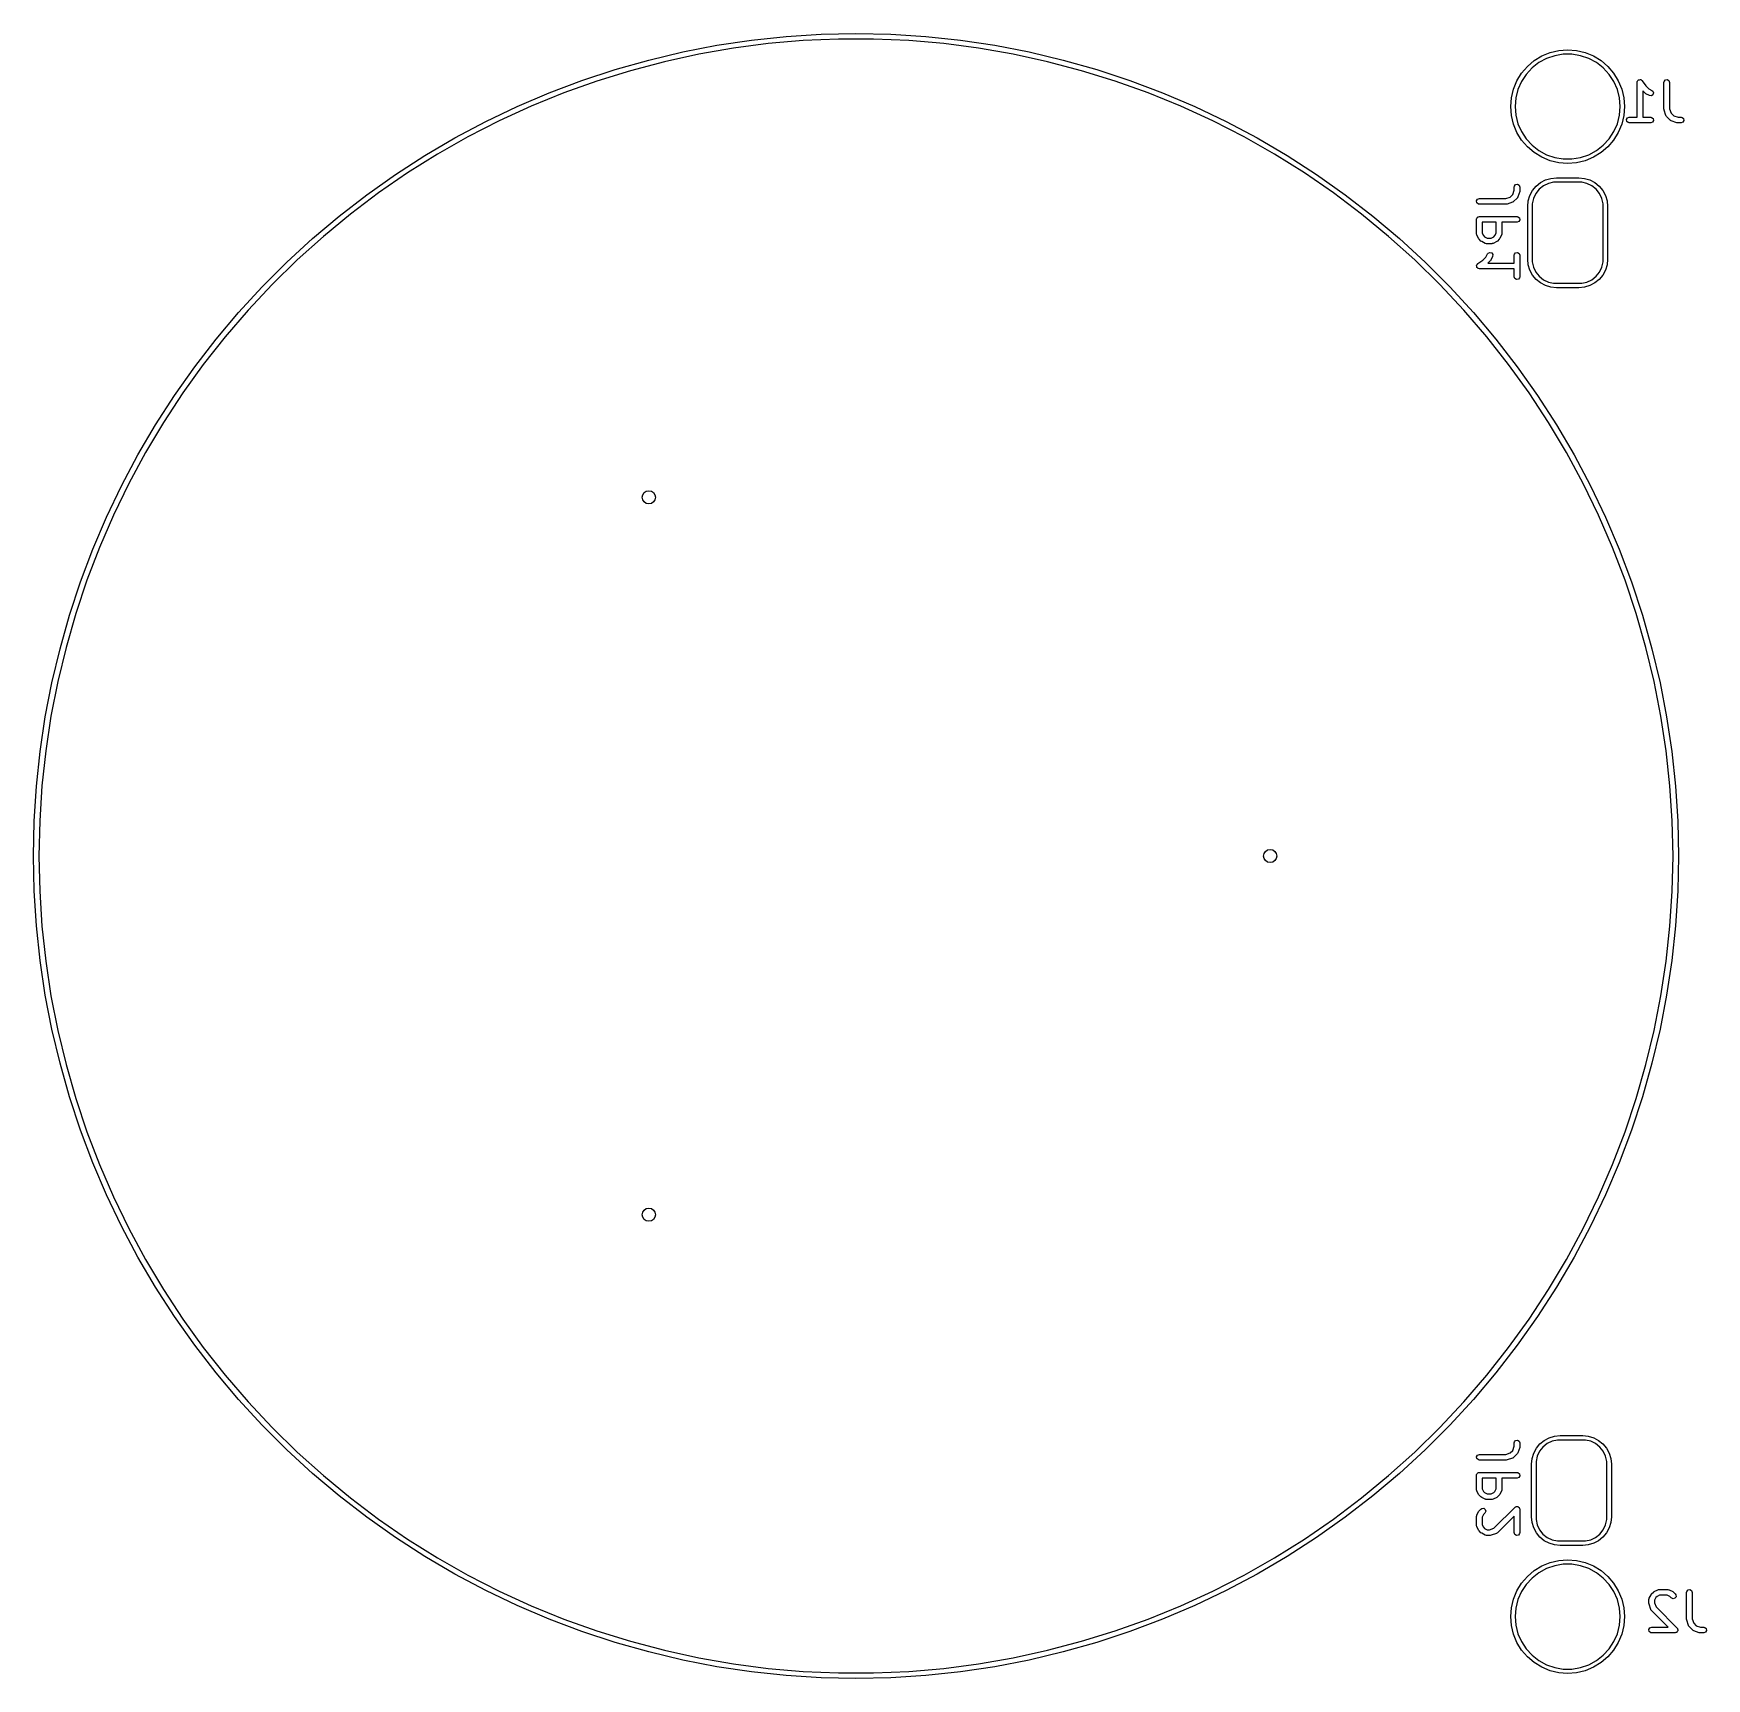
# Model space of a CAD drawing. Extents: x -0.86 to 0.89, y -0.86 to 0.86.
import ezdxf

# ---------------------------------------------------------------- set-up
doc = ezdxf.new("R2010")
doc.units = 0
doc.header["$MEASUREMENT"] = 0
doc.layers.add('BLACK', color=7, linetype='CONTINUOUS')

msp = doc.modelspace()

# ---------------------------------------------------------------- linework, layer by layer
at = {"layer": 'BLACK', "linetype": 'CONTINUOUS'}
for p, q in [((-0.07293, 0.856866), (-0.036498, 0.85919)), ((-0.036498, 0.85919), (0, 0.859964)), ((0, 0.859964), (0.036498, 0.85919)), ((0.036498, 0.85919), (0.07293, 0.856866)), ((-0.216692, 0.832216), (-0.181177, 0.840663)), ((-0.181177, 0.840663), (-0.145335, 0.847595)), ((-0.128186, 0.844584), (-0.164403, 0.838288)), ((-0.145335, 0.847595), (-0.109231, 0.852999)), ((-0.091731, 0.849317), (-0.128186, 0.844584)), ((-0.109231, 0.852999), (-0.07293, 0.856866)), ((-0.055107, 0.852477), (-0.091731, 0.849317)), ((-0.01838, 0.854059), (-0.055107, 0.852477)), ((0.01838, 0.854059), (-0.01838, 0.854059)), ((0.055107, 0.852477), (0.01838, 0.854059)), ((0.091731, 0.849317), (0.055107, 0.852477)), ((0.07293, 0.856866), (0.109231, 0.852999)), ((0.128186, 0.844584), (0.091731, 0.849317)), ((0.109231, 0.852999), (0.145335, 0.847595)), ((0.164403, 0.838288), (0.128186, 0.844584)), ((0.145335, 0.847595), (0.181177, 0.840663)), ((0.181177, 0.840663), (0.216692, 0.832216)), ((0.717105, 0.836434), (0.725724, 0.840004)), ((0.725724, 0.840004), (0.734795, 0.842181)), ((0.734795, 0.842181), (0.744094, 0.842913)), ((0.744094, 0.842913), (0.753394, 0.842181)), ((0.753394, 0.842181), (0.762465, 0.840004)), ((0.762465, 0.840004), (0.771084, 0.836434)), ((-0.286488, 0.810841), (-0.251817, 0.822269)), ((-0.251817, 0.822269), (-0.216692, 0.832216)), ((-0.200316, 0.830438), (-0.235858, 0.821051)), ((-0.164403, 0.838288), (-0.200316, 0.830438)), ((0.200316, 0.830438), (0.164403, 0.838288)), ((0.235858, 0.821051), (0.200316, 0.830438)), ((0.216692, 0.832216), (0.251817, 0.822269)), ((0.251817, 0.822269), (0.286488, 0.810841)), ((0.695999, 0.818408), (0.702058, 0.825501)), ((0.706904, 0.823865), (0.700761, 0.817192)), ((0.702058, 0.825501), (0.709151, 0.83156)), ((0.71406, 0.829435), (0.706904, 0.823865)), ((0.709151, 0.83156), (0.717105, 0.836434)), ((0.722037, 0.833751), (0.71406, 0.829435)), ((0.730614, 0.836696), (0.722037, 0.833751)), ((0.73956, 0.838189), (0.730614, 0.836696)), ((0.748629, 0.838189), (0.73956, 0.838189)), ((0.757575, 0.836696), (0.748629, 0.838189)), ((0.766152, 0.833751), (0.757575, 0.836696)), ((0.774129, 0.829435), (0.766152, 0.833751)), ((0.771084, 0.836434), (0.779038, 0.83156)), ((0.781285, 0.823865), (0.774129, 0.829435)), ((0.779038, 0.83156), (0.786131, 0.825501)), ((0.787428, 0.817192), (0.781285, 0.823865)), ((0.786131, 0.825501), (0.79219, 0.818408)), ((-0.320643, 0.797952), (-0.286488, 0.810841)), ((-0.270963, 0.810144), (-0.305566, 0.797737)), ((-0.235858, 0.821051), (-0.270963, 0.810144)), ((0.270963, 0.810144), (0.235858, 0.821051)), ((0.305566, 0.797737), (0.270963, 0.810144)), ((0.286488, 0.810841), (0.320643, 0.797952)), ((0.687555, 0.801835), (0.691125, 0.810454)), ((0.691125, 0.810454), (0.695999, 0.818408)), ((0.695801, 0.8096), (0.692158, 0.801294)), ((0.700761, 0.817192), (0.695801, 0.8096)), ((0.792388, 0.8096), (0.787428, 0.817192)), ((0.79219, 0.818408), (0.797064, 0.810454)), ((0.796031, 0.801294), (0.792388, 0.8096)), ((0.797064, 0.810454), (0.800634, 0.801835)), ((0.816695, 0.808865), (0.816873, 0.809875)), ((0.816695, 0.772448), (0.816695, 0.808865)), ((0.816873, 0.809875), (0.816982, 0.810005)), ((0.816982, 0.810005), (0.817001, 0.810174)), ((0.817001, 0.810174), (0.81762, 0.810766)), ((0.81762, 0.810766), (0.818171, 0.811423)), ((0.818171, 0.811423), (0.818338, 0.811452)), ((0.818338, 0.811452), (0.818461, 0.811569)), ((0.818461, 0.811569), (0.819316, 0.811624)), ((0.819316, 0.811624), (0.82016, 0.811773)), ((0.82016, 0.811773), (0.820307, 0.811688)), ((0.820307, 0.811688), (0.820477, 0.811699)), ((0.820477, 0.811699), (0.821167, 0.811192)), ((0.821167, 0.811192), (0.821909, 0.810763)), ((0.821909, 0.810763), (0.821967, 0.810604)), ((0.821967, 0.810604), (0.822104, 0.810503)), ((0.822104, 0.810503), (0.825692, 0.805122)), ((0.825692, 0.805122), (0.828896, 0.801918)), ((0.844816, 0.808865), (0.844994, 0.809875)), ((0.844816, 0.780744), (0.844816, 0.808865)), ((0.844994, 0.809875), (0.846293, 0.811423)), ((0.846293, 0.811423), (0.848282, 0.811773)), ((0.848282, 0.811773), (0.850031, 0.810763)), ((0.850031, 0.810763), (0.850722, 0.808865)), ((0.850722, 0.808865), (0.850722, 0.781223)), ((-0.35422, 0.783624), (-0.320643, 0.797952)), ((-0.305566, 0.797737), (-0.339604, 0.783852)), ((0.339604, 0.783852), (0.305566, 0.797737)), ((0.320643, 0.797952), (0.35422, 0.783624)), ((0.684646, 0.783465), (0.685378, 0.792764)), ((0.685378, 0.792764), (0.687555, 0.801835)), ((0.689931, 0.792503), (0.689183, 0.783465)), ((0.692158, 0.801294), (0.689931, 0.792503)), ((0.798258, 0.792503), (0.796031, 0.801294)), ((0.799006, 0.783465), (0.798258, 0.792503)), ((0.800634, 0.801835), (0.802811, 0.792764)), ((0.802811, 0.792764), (0.803543, 0.783465)), ((0.825059, 0.797404), (0.8226, 0.799862)), ((0.8226, 0.799862), (0.8226, 0.772448)), ((0.825117, 0.797376), (0.825059, 0.797404)), ((0.825826, 0.796851), (0.825117, 0.797376)), ((0.829576, 0.794976), (0.825826, 0.796851)), ((0.828896, 0.801918), (0.832217, 0.800258)), ((0.831582, 0.794745), (0.829576, 0.794976)), ((0.833268, 0.795858), (0.831582, 0.794745)), ((0.832217, 0.800258), (0.83304, 0.799647)), ((0.83304, 0.799647), (0.833844, 0.797794)), ((0.833844, 0.797794), (0.833268, 0.795858)), ((-0.387159, 0.767884), (-0.35422, 0.783624)), ((-0.339604, 0.783852), (-0.373012, 0.768516)), ((0.373012, 0.768516), (0.339604, 0.783852)), ((0.35422, 0.783624), (0.387159, 0.767884)), ((0.685378, 0.774165), (0.684646, 0.783465)), ((0.687555, 0.765094), (0.685378, 0.774165)), ((0.689183, 0.783465), (0.689931, 0.774426)), ((0.689931, 0.774426), (0.692158, 0.765635)), ((0.796031, 0.765635), (0.798258, 0.774426)), ((0.798258, 0.774426), (0.799006, 0.783465)), ((0.802811, 0.774165), (0.800634, 0.765094)), ((0.803543, 0.783465), (0.802811, 0.774165)), ((0.805491, 0.770008), (0.806501, 0.771757)), ((0.805842, 0.768019), (0.805491, 0.770008)), ((0.806501, 0.771757), (0.808399, 0.772448)), ((0.808399, 0.772448), (0.816695, 0.772448)), ((0.8226, 0.772448), (0.830896, 0.772448)), ((0.830896, 0.772448), (0.831906, 0.77227)), ((0.831906, 0.77227), (0.833453, 0.770972)), ((0.833453, 0.770972), (0.833804, 0.768983)), ((0.844838, 0.780683), (0.844816, 0.780744)), ((0.844968, 0.77981), (0.844838, 0.780683)), ((0.846843, 0.774186), (0.844968, 0.77981)), ((0.846952, 0.774048), (0.846843, 0.774186)), ((0.846968, 0.773872), (0.846952, 0.774048)), ((0.847556, 0.773032), (0.846968, 0.773872)), ((0.851305, 0.769282), (0.847556, 0.773032)), ((0.850722, 0.781223), (0.852225, 0.776715)), ((0.852225, 0.776715), (0.854988, 0.773951)), ((0.854988, 0.773951), (0.859497, 0.772448)), ((0.859497, 0.772448), (0.862767, 0.772448)), ((0.862767, 0.772448), (0.863777, 0.77227)), ((0.863777, 0.77227), (0.865324, 0.770972)), ((0.865324, 0.770972), (0.865675, 0.768983)), ((-0.4194, 0.750761), (-0.387159, 0.767884)), ((-0.373012, 0.768516), (-0.40573, 0.751756)), ((0.40573, 0.751756), (0.373012, 0.768516)), ((0.387159, 0.767884), (0.4194, 0.750761)), ((0.691125, 0.756475), (0.687555, 0.765094)), ((0.695999, 0.748521), (0.691125, 0.756475)), ((0.692158, 0.765635), (0.695801, 0.757329)), ((0.695801, 0.757329), (0.700761, 0.749737)), ((0.787428, 0.749737), (0.792388, 0.757329)), ((0.797064, 0.756475), (0.79219, 0.748521)), ((0.792388, 0.757329), (0.796031, 0.765635)), ((0.800634, 0.765094), (0.797064, 0.756475)), ((0.807389, 0.766721), (0.805842, 0.768019)), ((0.808399, 0.766543), (0.807389, 0.766721)), ((0.830896, 0.766543), (0.808399, 0.766543)), ((0.832794, 0.767233), (0.830896, 0.766543)), ((0.833804, 0.768983), (0.832794, 0.767233)), ((0.851465, 0.769208), (0.851305, 0.769282)), ((0.851558, 0.769057), (0.851465, 0.769208)), ((0.85246, 0.768569), (0.851558, 0.769057)), ((0.858084, 0.766694), (0.85246, 0.768569)), ((0.858148, 0.766696), (0.858084, 0.766694)), ((0.859018, 0.766543), (0.858148, 0.766696)), ((0.862767, 0.766543), (0.859018, 0.766543)), ((0.864665, 0.767233), (0.862767, 0.766543)), ((0.865675, 0.768983), (0.864665, 0.767233)), ((-0.450886, 0.732285), (-0.4194, 0.750761)), ((-0.40573, 0.751756), (-0.437697, 0.733605)), ((0.437697, 0.733605), (0.40573, 0.751756)), ((0.4194, 0.750761), (0.450886, 0.732285)), ((0.702058, 0.741428), (0.695999, 0.748521)), ((0.700761, 0.749737), (0.706904, 0.743065)), ((0.709151, 0.735369), (0.702058, 0.741428)), ((0.706904, 0.743065), (0.71406, 0.737494)), ((0.717105, 0.730495), (0.709151, 0.735369)), ((0.71406, 0.737494), (0.722037, 0.733178)), ((0.766152, 0.733178), (0.774129, 0.737494)), ((0.779038, 0.735369), (0.771084, 0.730495)), ((0.774129, 0.737494), (0.781285, 0.743065)), ((0.786131, 0.741428), (0.779038, 0.735369)), ((0.781285, 0.743065), (0.787428, 0.749737)), ((0.79219, 0.748521), (0.786131, 0.741428)), ((-0.481558, 0.712489), (-0.450886, 0.732285)), ((-0.437697, 0.733605), (-0.468853, 0.714095)), ((0.468853, 0.714095), (0.437697, 0.733605)), ((0.450886, 0.732285), (0.481558, 0.712489)), ((0.725724, 0.726925), (0.717105, 0.730495)), ((0.722037, 0.733178), (0.730614, 0.730233)), ((0.734795, 0.724748), (0.725724, 0.726925)), ((0.730614, 0.730233), (0.73956, 0.72874)), ((0.744094, 0.724016), (0.734795, 0.724748)), ((0.73956, 0.72874), (0.748629, 0.72874)), ((0.753394, 0.724748), (0.744094, 0.724016)), ((0.748629, 0.72874), (0.757575, 0.730233)), ((0.762465, 0.726925), (0.753394, 0.724748)), ((0.757575, 0.730233), (0.766152, 0.733178)), ((0.771084, 0.730495), (0.762465, 0.726925)), ((-0.511363, 0.691409), (-0.481558, 0.712489)), ((-0.468853, 0.714095), (-0.499141, 0.693263)), ((0.499141, 0.693263), (0.468853, 0.714095)), ((0.481558, 0.712489), (0.511363, 0.691409)), ((0.688182, 0.699381), (0.68836, 0.700391)), ((0.68836, 0.700391), (0.689658, 0.701939)), ((0.689658, 0.701939), (0.691647, 0.702289)), ((0.691647, 0.702289), (0.693397, 0.701279)), ((0.693397, 0.701279), (0.694087, 0.699381)), ((0.707405, 0.695757), (0.711126, 0.700291)), ((0.711126, 0.700291), (0.71566, 0.704012)), ((0.718793, 0.700604), (0.714354, 0.697063)), ((0.71566, 0.704012), (0.720833, 0.706777)), ((0.723909, 0.703067), (0.718793, 0.700604)), ((0.720833, 0.706777), (0.726446, 0.70848)), ((0.729444, 0.704331), (0.723909, 0.703067)), ((0.726446, 0.70848), (0.732283, 0.709055)), ((0.732283, 0.704331), (0.729444, 0.704331)), ((0.732283, 0.709055), (0.755906, 0.709055)), ((0.755906, 0.704331), (0.732283, 0.704331)), ((0.755906, 0.709055), (0.761743, 0.70848)), ((0.758745, 0.704331), (0.755906, 0.704331)), ((0.76428, 0.703067), (0.758745, 0.704331)), ((0.761743, 0.70848), (0.767356, 0.706777)), ((0.769396, 0.700604), (0.76428, 0.703067)), ((0.767356, 0.706777), (0.772529, 0.704012)), ((0.773835, 0.697063), (0.769396, 0.700604)), ((0.772529, 0.704012), (0.777063, 0.700291)), ((0.777063, 0.700291), (0.780784, 0.695757)), ((-0.540247, 0.669083), (-0.511363, 0.691409)), ((-0.499141, 0.693263), (-0.528504, 0.671147)), ((0.528504, 0.671147), (0.499141, 0.693263)), ((0.511363, 0.691409), (0.540247, 0.669083)), ((0.648857, 0.684896), (0.649867, 0.686645)), ((0.649207, 0.682907), (0.648857, 0.684896)), ((0.650755, 0.681609), (0.649207, 0.682907)), ((0.649867, 0.686645), (0.651765, 0.687336)), ((0.651765, 0.687336), (0.679407, 0.687336)), ((0.679407, 0.687336), (0.683915, 0.688839)), ((0.686444, 0.683457), (0.68082, 0.681582)), ((0.683915, 0.688839), (0.686679, 0.691603)), ((0.686582, 0.683566), (0.686444, 0.683457)), ((0.686758, 0.683582), (0.686582, 0.683566)), ((0.686679, 0.691603), (0.688182, 0.696111)), ((0.687598, 0.68417), (0.686758, 0.683582)), ((0.691348, 0.68792), (0.687598, 0.68417)), ((0.688182, 0.696111), (0.688182, 0.699381)), ((0.691422, 0.68808), (0.691348, 0.68792)), ((0.691573, 0.688172), (0.691422, 0.68808)), ((0.692061, 0.689074), (0.691573, 0.688172)), ((0.693936, 0.694698), (0.692061, 0.689074)), ((0.694087, 0.695632), (0.693934, 0.694762)), ((0.693934, 0.694762), (0.693936, 0.694698)), ((0.694087, 0.699381), (0.694087, 0.695632)), ((0.702362, 0.679134), (0.702937, 0.684971)), ((0.702937, 0.684971), (0.70464, 0.690584)), ((0.70464, 0.690584), (0.707405, 0.695757)), ((0.70835, 0.687509), (0.707087, 0.681973)), ((0.710814, 0.692624), (0.70835, 0.687509)), ((0.714354, 0.697063), (0.710814, 0.692624)), ((0.777375, 0.692624), (0.773835, 0.697063)), ((0.779839, 0.687509), (0.777375, 0.692624)), ((0.781102, 0.681973), (0.779839, 0.687509)), ((0.780784, 0.695757), (0.783549, 0.690584)), ((0.783549, 0.690584), (0.785252, 0.684971)), ((0.785252, 0.684971), (0.785827, 0.679134)), ((-0.568157, 0.645551), (-0.540247, 0.669083)), ((-0.528504, 0.671147), (-0.556889, 0.647788)), ((0.556889, 0.647788), (0.528504, 0.671147)), ((0.540247, 0.669083), (0.568157, 0.645551)), ((0.648812, 0.665636), (0.648879, 0.666019)), ((0.648812, 0.650637), (0.648812, 0.665636)), ((0.648857, 0.666148), (0.648922, 0.666262)), ((0.648879, 0.666019), (0.648857, 0.666148)), ((0.648922, 0.666262), (0.64899, 0.666645)), ((0.64899, 0.666645), (0.649483, 0.667233)), ((0.649483, 0.667233), (0.649867, 0.667897)), ((0.649867, 0.667897), (0.650117, 0.667989)), ((0.650117, 0.667989), (0.650288, 0.668193)), ((0.650288, 0.668193), (0.651044, 0.668326)), ((0.651765, 0.68143), (0.650755, 0.681609)), ((0.651044, 0.668326), (0.651765, 0.668588)), ((0.679886, 0.68143), (0.651765, 0.68143)), ((0.651765, 0.668588), (0.691135, 0.668588)), ((0.679947, 0.681453), (0.679886, 0.68143)), ((0.68082, 0.681582), (0.679947, 0.681453)), ((0.691135, 0.668588), (0.692145, 0.66841)), ((0.692145, 0.66841), (0.693692, 0.667112)), ((0.694043, 0.665123), (0.693033, 0.663374)), ((0.693692, 0.667112), (0.694043, 0.665123)), ((0.702362, 0.624016), (0.702362, 0.679134)), ((0.707087, 0.681973), (0.707087, 0.679134)), ((0.707087, 0.679134), (0.707087, 0.624016)), ((0.781102, 0.679134), (0.781102, 0.681973)), ((0.781102, 0.624016), (0.781102, 0.679134)), ((0.785827, 0.679134), (0.785827, 0.624016)), ((-0.556889, 0.647788), (-0.584243, 0.623229)), ((0.584243, 0.623229), (0.556889, 0.647788)), ((0.648872, 0.650472), (0.648812, 0.650637)), ((0.648831, 0.6503), (0.648872, 0.650472)), ((0.649124, 0.649317), (0.648831, 0.6503)), ((0.650998, 0.645567), (0.649124, 0.649317)), ((0.669434, 0.662683), (0.654717, 0.662683)), ((0.654717, 0.662683), (0.654717, 0.651334)), ((0.654717, 0.651334), (0.656066, 0.648637)), ((0.656066, 0.648637), (0.657263, 0.64744)), ((0.657263, 0.64744), (0.659961, 0.646091)), ((0.664191, 0.646091), (0.666888, 0.64744)), ((0.666888, 0.64744), (0.668085, 0.648637)), ((0.668085, 0.648637), (0.669434, 0.651335)), ((0.669434, 0.651335), (0.669434, 0.662683)), ((0.675028, 0.649317), (0.673153, 0.645567)), ((0.675048, 0.649492), (0.675028, 0.649317)), ((0.675162, 0.649628), (0.675048, 0.649492)), ((0.67534, 0.650637), (0.675162, 0.649628)), ((0.691135, 0.662683), (0.67534, 0.662683)), ((0.67534, 0.662683), (0.67534, 0.650637)), ((0.693033, 0.663374), (0.691135, 0.662683)), ((-0.595043, 0.620857), (-0.568157, 0.645551)), ((0.568157, 0.645551), (0.595043, 0.620857)), ((0.651045, 0.645523), (0.650998, 0.645567)), ((0.651551, 0.6448), (0.651045, 0.645523)), ((0.653426, 0.642925), (0.651551, 0.6448)), ((0.653484, 0.642898), (0.653426, 0.642925)), ((0.654194, 0.642372), (0.653484, 0.642898)), ((0.657943, 0.640497), (0.654194, 0.642372)), ((0.658118, 0.640477), (0.657943, 0.640497)), ((0.658254, 0.640364), (0.658118, 0.640477)), ((0.659264, 0.640186), (0.658254, 0.640364)), ((0.664888, 0.640186), (0.659264, 0.640186)), ((0.659961, 0.646091), (0.664191, 0.646091)), ((0.660372, 0.629461), (0.660983, 0.630284)), ((0.660983, 0.630284), (0.662836, 0.631088)), ((0.662836, 0.631088), (0.664772, 0.630512)), ((0.664772, 0.630512), (0.665885, 0.628826)), ((0.665054, 0.640246), (0.664888, 0.640186)), ((0.665225, 0.640205), (0.665054, 0.640246)), ((0.666208, 0.640497), (0.665225, 0.640205)), ((0.669958, 0.642372), (0.666208, 0.640497)), ((0.670002, 0.642419), (0.669958, 0.642372)), ((0.670725, 0.642925), (0.670002, 0.642419)), ((0.6726, 0.6448), (0.670725, 0.642925)), ((0.672627, 0.644858), (0.6726, 0.6448)), ((0.673153, 0.645567), (0.672627, 0.644858)), ((0.68836, 0.62915), (0.689658, 0.630697)), ((0.689658, 0.630697), (0.691647, 0.631048)), ((0.691647, 0.631048), (0.693397, 0.630038)), ((0.693397, 0.630038), (0.694087, 0.62814)), ((-0.620857, 0.595043), (-0.595043, 0.620857)), ((-0.584243, 0.623229), (-0.610514, 0.597517)), ((0.610514, 0.597517), (0.584243, 0.623229)), ((0.595043, 0.620857), (0.620857, 0.595043)), ((0.648857, 0.617404), (0.648941, 0.617551)), ((0.649005, 0.61656), (0.648857, 0.617404)), ((0.648931, 0.617721), (0.649438, 0.618411)), ((0.648941, 0.617551), (0.648931, 0.617721)), ((0.649061, 0.615705), (0.649005, 0.61656)), ((0.649178, 0.615583), (0.649061, 0.615705)), ((0.649207, 0.615415), (0.649178, 0.615583)), ((0.649864, 0.614864), (0.649207, 0.615415)), ((0.649438, 0.618411), (0.649867, 0.619154)), ((0.650456, 0.614245), (0.649864, 0.614864)), ((0.649867, 0.619154), (0.650026, 0.619212)), ((0.650026, 0.619212), (0.650127, 0.619349)), ((0.650127, 0.619349), (0.655508, 0.622936)), ((0.650625, 0.614226), (0.650456, 0.614245)), ((0.650755, 0.614117), (0.650625, 0.614226)), ((0.651765, 0.613939), (0.650755, 0.614117)), ((0.688182, 0.613939), (0.651765, 0.613939)), ((0.655508, 0.622936), (0.658712, 0.62614)), ((0.658712, 0.62614), (0.660372, 0.629461)), ((0.663226, 0.622303), (0.660768, 0.619844)), ((0.660768, 0.619844), (0.688182, 0.619844)), ((0.663253, 0.622361), (0.663226, 0.622303)), ((0.663779, 0.62307), (0.663253, 0.622361)), ((0.665654, 0.62682), (0.663779, 0.62307)), ((0.665885, 0.628826), (0.665654, 0.62682)), ((0.688182, 0.62814), (0.68836, 0.62915)), ((0.688182, 0.619844), (0.688182, 0.62814)), ((0.688182, 0.605643), (0.688182, 0.613939)), ((0.694087, 0.62814), (0.694087, 0.605643)), ((0.702937, 0.618178), (0.702362, 0.624016)), ((0.70464, 0.612565), (0.702937, 0.618178)), ((0.707405, 0.607392), (0.70464, 0.612565)), ((0.707087, 0.624016), (0.707087, 0.621177)), ((0.707087, 0.621177), (0.70835, 0.615641)), ((0.70835, 0.615641), (0.710814, 0.610525)), ((0.777375, 0.610525), (0.779839, 0.615641)), ((0.779839, 0.615641), (0.781102, 0.621177)), ((0.783549, 0.612565), (0.780784, 0.607392)), ((0.781102, 0.621177), (0.781102, 0.624016)), ((0.785252, 0.618178), (0.783549, 0.612565)), ((0.785827, 0.624016), (0.785252, 0.618178)), ((-0.645551, 0.568157), (-0.620857, 0.595043)), ((-0.610514, 0.597517), (-0.635656, 0.570698)), ((0.635656, 0.570698), (0.610514, 0.597517)), ((0.620857, 0.595043), (0.645551, 0.568157)), ((0.688873, 0.603745), (0.688182, 0.605643)), ((0.690622, 0.602735), (0.688873, 0.603745)), ((0.692611, 0.603086), (0.690622, 0.602735)), ((0.693909, 0.604633), (0.692611, 0.603086)), ((0.694087, 0.605643), (0.693909, 0.604633)), ((0.711126, 0.602858), (0.707405, 0.607392)), ((0.710814, 0.610525), (0.714354, 0.606086)), ((0.71566, 0.599137), (0.711126, 0.602858)), ((0.714354, 0.606086), (0.718793, 0.602546)), ((0.720833, 0.596372), (0.71566, 0.599137)), ((0.718793, 0.602546), (0.723909, 0.600082)), ((0.726446, 0.594669), (0.720833, 0.596372)), ((0.723909, 0.600082), (0.729444, 0.598819)), ((0.729444, 0.598819), (0.732283, 0.598819)), ((0.732283, 0.598819), (0.755906, 0.598819)), ((0.755906, 0.598819), (0.758745, 0.598819)), ((0.758745, 0.598819), (0.76428, 0.600082)), ((0.767356, 0.596372), (0.761743, 0.594669)), ((0.76428, 0.600082), (0.769396, 0.602546)), ((0.772529, 0.599137), (0.767356, 0.596372)), ((0.769396, 0.602546), (0.773835, 0.606086)), ((0.777063, 0.602858), (0.772529, 0.599137)), ((0.773835, 0.606086), (0.777375, 0.610525)), ((0.780784, 0.607392), (0.777063, 0.602858)), ((0.732283, 0.594094), (0.726446, 0.594669)), ((0.755906, 0.594094), (0.732283, 0.594094)), ((0.761743, 0.594669), (0.755906, 0.594094)), ((-0.669083, 0.540247), (-0.645551, 0.568157)), ((-0.635656, 0.570698), (-0.65962, 0.542822)), ((0.65962, 0.542822), (0.635656, 0.570698)), ((0.645551, 0.568157), (0.669083, 0.540247)), ((-0.65962, 0.542822), (-0.682363, 0.513941)), ((0.682363, 0.513941), (0.65962, 0.542822)), ((-0.691409, 0.511363), (-0.669083, 0.540247)), ((0.669083, 0.540247), (0.691409, 0.511363)), ((-0.712489, 0.481558), (-0.691409, 0.511363)), ((-0.682363, 0.513941), (-0.703842, 0.484109)), ((0.703842, 0.484109), (0.682363, 0.513941)), ((0.691409, 0.511363), (0.712489, 0.481558)), ((-0.732285, 0.450886), (-0.712489, 0.481558)), ((-0.703842, 0.484109), (-0.724017, 0.45338)), ((0.724017, 0.45338), (0.703842, 0.484109)), ((0.712489, 0.481558), (0.732285, 0.450886)), ((-0.750761, 0.4194), (-0.732285, 0.450886)), ((-0.724017, 0.45338), (-0.742853, 0.421811)), ((0.742853, 0.421811), (0.724017, 0.45338)), ((0.732285, 0.450886), (0.750761, 0.4194)), ((-0.742853, 0.421811), (-0.760312, 0.389461)), ((0.760312, 0.389461), (0.742853, 0.421811)), ((-0.767884, 0.387159), (-0.750761, 0.4194)), ((0.750761, 0.4194), (0.767884, 0.387159)), ((-0.783624, 0.35422), (-0.767884, 0.387159)), ((-0.760312, 0.389461), (-0.776364, 0.35639)), ((0.776364, 0.35639), (0.760312, 0.389461)), ((0.767884, 0.387159), (0.783624, 0.35422)), ((-0.797952, 0.320643), (-0.783624, 0.35422)), ((-0.776364, 0.35639), (-0.790977, 0.32266)), ((0.790977, 0.32266), (0.776364, 0.35639)), ((0.783624, 0.35422), (0.797952, 0.320643)), ((-0.810841, 0.286488), (-0.797952, 0.320643)), ((-0.790977, 0.32266), (-0.804127, 0.288331)), ((0.804127, 0.288331), (0.790977, 0.32266)), ((0.797952, 0.320643), (0.810841, 0.286488)), ((-0.822269, 0.251817), (-0.810841, 0.286488)), ((-0.804127, 0.288331), (-0.815787, 0.253469)), ((0.815787, 0.253469), (0.804127, 0.288331)), ((0.810841, 0.286488), (0.822269, 0.251817)), ((-0.832216, 0.216692), (-0.822269, 0.251817)), ((-0.815787, 0.253469), (-0.825936, 0.218137)), ((0.825936, 0.218137), (0.815787, 0.253469)), ((0.822269, 0.251817), (0.832216, 0.216692)), ((-0.840663, 0.181177), (-0.832216, 0.216692)), ((-0.825936, 0.218137), (-0.834556, 0.182402)), ((0.834556, 0.182402), (0.825936, 0.218137)), ((0.832216, 0.216692), (0.840663, 0.181177)), ((-0.847595, 0.145335), (-0.840663, 0.181177)), ((-0.834556, 0.182402), (-0.841631, 0.146328)), ((0.841631, 0.146328), (0.834556, 0.182402)), ((0.840663, 0.181177), (0.847595, 0.145335)), ((-0.852999, 0.109231), (-0.847595, 0.145335)), ((-0.841631, 0.146328), (-0.847147, 0.109984)), ((0.847147, 0.109984), (0.841631, 0.146328)), ((0.847595, 0.145335), (0.852999, 0.109231)), ((-0.856866, 0.07293), (-0.852999, 0.109231)), ((-0.847147, 0.109984), (-0.851094, 0.073436)), ((0.851094, 0.073436), (0.847147, 0.109984)), ((0.852999, 0.109231), (0.856866, 0.07293)), ((-0.85919, 0.036498), (-0.856866, 0.07293)), ((-0.851094, 0.073436), (-0.853466, 0.036752)), ((0.853466, 0.036752), (0.851094, 0.073436)), ((0.856866, 0.07293), (0.85919, 0.036498)), ((-0.859964, 0), (-0.85919, 0.036498)), ((-0.853466, 0.036752), (-0.854257, 0)), ((0.854257, 0), (0.853466, 0.036752)), ((0.85919, 0.036498), (0.859964, 0)), ((-0.85919, -0.036498), (-0.859964, 0)), ((-0.854257, 0), (-0.853466, -0.036752)), ((0.853466, -0.036752), (0.854257, 0)), ((0.859964, 0), (0.85919, -0.036498)), ((-0.856866, -0.07293), (-0.85919, -0.036498)), ((-0.853466, -0.036752), (-0.851094, -0.073436)), ((0.851094, -0.073436), (0.853466, -0.036752)), ((0.85919, -0.036498), (0.856866, -0.07293)), ((-0.852999, -0.109231), (-0.856866, -0.07293)), ((-0.851094, -0.073436), (-0.847147, -0.109984)), ((0.847147, -0.109984), (0.851094, -0.073436)), ((0.856866, -0.07293), (0.852999, -0.109231)), ((-0.847595, -0.145335), (-0.852999, -0.109231)), ((-0.847147, -0.109984), (-0.841631, -0.146328)), ((0.841631, -0.146328), (0.847147, -0.109984)), ((0.852999, -0.109231), (0.847595, -0.145335)), ((-0.840663, -0.181177), (-0.847595, -0.145335)), ((-0.841631, -0.146328), (-0.834556, -0.182402)), ((0.834556, -0.182402), (0.841631, -0.146328)), ((0.847595, -0.145335), (0.840663, -0.181177)), ((-0.832216, -0.216692), (-0.840663, -0.181177)), ((-0.834556, -0.182402), (-0.825936, -0.218137)), ((0.825936, -0.218137), (0.834556, -0.182402)), ((0.840663, -0.181177), (0.832216, -0.216692)), ((-0.822269, -0.251817), (-0.832216, -0.216692)), ((-0.825936, -0.218137), (-0.815787, -0.253469)), ((0.815787, -0.253469), (0.825936, -0.218137)), ((0.832216, -0.216692), (0.822269, -0.251817)), ((-0.810841, -0.286488), (-0.822269, -0.251817)), ((-0.815787, -0.253469), (-0.804127, -0.288331)), ((0.804127, -0.288331), (0.815787, -0.253469)), ((0.822269, -0.251817), (0.810841, -0.286488)), ((-0.797952, -0.320643), (-0.810841, -0.286488)), ((-0.804127, -0.288331), (-0.790977, -0.32266)), ((0.790977, -0.32266), (0.804127, -0.288331)), ((0.810841, -0.286488), (0.797952, -0.320643)), ((-0.783624, -0.35422), (-0.797952, -0.320643)), ((-0.790977, -0.32266), (-0.776364, -0.35639)), ((0.776364, -0.35639), (0.790977, -0.32266)), ((0.797952, -0.320643), (0.783624, -0.35422)), ((-0.767884, -0.387159), (-0.783624, -0.35422)), ((-0.776364, -0.35639), (-0.760312, -0.389461)), ((0.760312, -0.389461), (0.776364, -0.35639)), ((0.783624, -0.35422), (0.767884, -0.387159)), ((-0.750761, -0.4194), (-0.767884, -0.387159)), ((-0.760312, -0.389461), (-0.742853, -0.421811)), ((0.742853, -0.421811), (0.760312, -0.389461)), ((0.767884, -0.387159), (0.750761, -0.4194)), ((-0.732285, -0.450886), (-0.750761, -0.4194)), ((0.750761, -0.4194), (0.732285, -0.450886)), ((-0.742853, -0.421811), (-0.724017, -0.45338)), ((0.724017, -0.45338), (0.742853, -0.421811)), ((-0.712489, -0.481558), (-0.732285, -0.450886)), ((-0.724017, -0.45338), (-0.703842, -0.484109)), ((0.703842, -0.484109), (0.724017, -0.45338)), ((0.732285, -0.450886), (0.712489, -0.481558)), ((-0.691409, -0.511363), (-0.712489, -0.481558)), ((-0.703842, -0.484109), (-0.682363, -0.513941)), ((0.682363, -0.513941), (0.703842, -0.484109)), ((0.712489, -0.481558), (0.691409, -0.511363)), ((-0.669083, -0.540247), (-0.691409, -0.511363)), ((-0.682363, -0.513941), (-0.65962, -0.542822)), ((0.65962, -0.542822), (0.682363, -0.513941)), ((0.691409, -0.511363), (0.669083, -0.540247)), ((-0.645551, -0.568157), (-0.669083, -0.540247)), ((0.669083, -0.540247), (0.645551, -0.568157)), ((-0.65962, -0.542822), (-0.635656, -0.570698)), ((0.635656, -0.570698), (0.65962, -0.542822)), ((-0.620857, -0.595043), (-0.645551, -0.568157)), ((-0.635656, -0.570698), (-0.610514, -0.597517)), ((0.610514, -0.597517), (0.635656, -0.570698)), ((0.645551, -0.568157), (0.620857, -0.595043)), ((-0.595043, -0.620857), (-0.620857, -0.595043)), ((-0.610514, -0.597517), (-0.584243, -0.623229)), ((0.584243, -0.623229), (0.610514, -0.597517)), ((0.620857, -0.595043), (0.595043, -0.620857)), ((0.68836, -0.612601), (0.689658, -0.611054)), ((0.689658, -0.611054), (0.691647, -0.610703)), ((0.691647, -0.610703), (0.693397, -0.611713)), ((0.693397, -0.611713), (0.694087, -0.613611)), ((0.715063, -0.614669), (0.719597, -0.610948)), ((0.719597, -0.610948), (0.72477, -0.608183)), ((0.727846, -0.611893), (0.72273, -0.614357)), ((0.72477, -0.608183), (0.730383, -0.60648)), ((0.733381, -0.61063), (0.727846, -0.611893)), ((0.730383, -0.60648), (0.73622, -0.605906)), ((0.73622, -0.61063), (0.733381, -0.61063)), ((0.73622, -0.605906), (0.759843, -0.605906)), ((0.759843, -0.61063), (0.73622, -0.61063)), ((0.759843, -0.605906), (0.76568, -0.60648)), ((0.762682, -0.61063), (0.759843, -0.61063)), ((0.768217, -0.611893), (0.762682, -0.61063)), ((0.76568, -0.60648), (0.771293, -0.608183)), ((0.773333, -0.614357), (0.768217, -0.611893)), ((0.771293, -0.608183), (0.776466, -0.610948)), ((0.776466, -0.610948), (0.781, -0.614669)), ((-0.568157, -0.645551), (-0.595043, -0.620857)), ((-0.584243, -0.623229), (-0.556889, -0.647788)), ((0.556889, -0.647788), (0.584243, -0.623229)), ((0.595043, -0.620857), (0.568157, -0.645551)), ((0.648857, -0.628096), (0.649867, -0.626347)), ((0.649207, -0.630085), (0.648857, -0.628096)), ((0.649867, -0.626347), (0.651765, -0.625656)), ((0.651765, -0.625656), (0.679407, -0.625656)), ((0.679407, -0.625656), (0.683915, -0.624153)), ((0.686444, -0.629535), (0.68082, -0.63141)), ((0.683915, -0.624153), (0.686679, -0.62139)), ((0.686582, -0.629426), (0.686444, -0.629535)), ((0.686758, -0.62941), (0.686582, -0.629426)), ((0.686679, -0.62139), (0.688182, -0.616881)), ((0.687598, -0.628822), (0.686758, -0.62941)), ((0.691348, -0.625073), (0.687598, -0.628822)), ((0.688182, -0.613611), (0.68836, -0.612601)), ((0.688182, -0.616881), (0.688182, -0.613611)), ((0.691422, -0.624912), (0.691348, -0.625073)), ((0.691573, -0.62482), (0.691422, -0.624912)), ((0.692061, -0.623918), (0.691573, -0.62482)), ((0.693936, -0.618294), (0.692061, -0.623918)), ((0.694087, -0.61736), (0.693934, -0.61823)), ((0.693934, -0.61823), (0.693936, -0.618294)), ((0.694087, -0.613611), (0.694087, -0.61736)), ((0.706874, -0.629989), (0.708577, -0.624376)), ((0.708577, -0.624376), (0.711342, -0.619203)), ((0.712287, -0.627452), (0.711024, -0.632988)), ((0.711342, -0.619203), (0.715063, -0.614669)), ((0.714751, -0.622336), (0.712287, -0.627452)), ((0.718291, -0.617897), (0.714751, -0.622336)), ((0.72273, -0.614357), (0.718291, -0.617897)), ((0.777772, -0.617897), (0.773333, -0.614357)), ((0.781312, -0.622336), (0.777772, -0.617897)), ((0.781, -0.614669), (0.784721, -0.619203)), ((0.783776, -0.627452), (0.781312, -0.622336)), ((0.785039, -0.632988), (0.783776, -0.627452)), ((0.784721, -0.619203), (0.787486, -0.624376)), ((0.787486, -0.624376), (0.789189, -0.629989)), ((-0.540247, -0.669083), (-0.568157, -0.645551)), ((0.568157, -0.645551), (0.540247, -0.669083)), ((0.648812, -0.647357), (0.648879, -0.646973)), ((0.648857, -0.646844), (0.648922, -0.64673)), ((0.648879, -0.646973), (0.648857, -0.646844)), ((0.648922, -0.64673), (0.64899, -0.646347)), ((0.64899, -0.646347), (0.649483, -0.645759)), ((0.650755, -0.631384), (0.649207, -0.630085)), ((0.649483, -0.645759), (0.649867, -0.645095)), ((0.649867, -0.645095), (0.650117, -0.645004)), ((0.650117, -0.645004), (0.650288, -0.644799)), ((0.650288, -0.644799), (0.651044, -0.644666)), ((0.651765, -0.631562), (0.650755, -0.631384)), ((0.651044, -0.644666), (0.651765, -0.644404)), ((0.679886, -0.631562), (0.651765, -0.631562)), ((0.651765, -0.644404), (0.691135, -0.644404)), ((0.679947, -0.63154), (0.679886, -0.631562)), ((0.68082, -0.63141), (0.679947, -0.63154)), ((0.691135, -0.644404), (0.692145, -0.644582)), ((0.692145, -0.644582), (0.693692, -0.64588)), ((0.693692, -0.64588), (0.694043, -0.647869)), ((0.706299, -0.635827), (0.706874, -0.629989)), ((0.706299, -0.690945), (0.706299, -0.635827)), ((0.706299, -0.635827), (0.706299, -0.635827)), ((0.711024, -0.632988), (0.711024, -0.635827)), ((0.711024, -0.635827), (0.711024, -0.635827)), ((0.711024, -0.635827), (0.711024, -0.690945)), ((0.785039, -0.635827), (0.785039, -0.632988)), ((0.785039, -0.690945), (0.785039, -0.635827)), ((0.785039, -0.635827), (0.785039, -0.635827)), ((0.789189, -0.629989), (0.789764, -0.635827)), ((0.789764, -0.635827), (0.789764, -0.690945)), ((-0.556889, -0.647788), (-0.528504, -0.671147)), ((0.528504, -0.671147), (0.556889, -0.647788)), ((0.648812, -0.662355), (0.648812, -0.647357)), ((0.648872, -0.662521), (0.648812, -0.662355)), ((0.648831, -0.662692), (0.648872, -0.662521)), ((0.649124, -0.663675), (0.648831, -0.662692)), ((0.650998, -0.667425), (0.649124, -0.663675)), ((0.669434, -0.650309), (0.654717, -0.650309)), ((0.654717, -0.650309), (0.654717, -0.661658)), ((0.654717, -0.661658), (0.656066, -0.664355)), ((0.656066, -0.664355), (0.657263, -0.665552)), ((0.666888, -0.665552), (0.668085, -0.664355)), ((0.668085, -0.664355), (0.669434, -0.661658)), ((0.669434, -0.661658), (0.669434, -0.650309)), ((0.675028, -0.663675), (0.673153, -0.667425)), ((0.675048, -0.6635), (0.675028, -0.663675)), ((0.675162, -0.663365), (0.675048, -0.6635)), ((0.67534, -0.662355), (0.675162, -0.663365)), ((0.691135, -0.650309), (0.67534, -0.650309)), ((0.67534, -0.650309), (0.67534, -0.662355)), ((0.693033, -0.649619), (0.691135, -0.650309)), ((0.694043, -0.647869), (0.693033, -0.649619)), ((-0.511363, -0.691409), (-0.540247, -0.669083)), ((-0.528504, -0.671147), (-0.499141, -0.693263)), ((0.499141, -0.693263), (0.528504, -0.671147)), ((0.540247, -0.669083), (0.511363, -0.691409)), ((0.651045, -0.667469), (0.650998, -0.667425)), ((0.651551, -0.668192), (0.651045, -0.667469)), ((0.653426, -0.670067), (0.651551, -0.668192)), ((0.653484, -0.670094), (0.653426, -0.670067)), ((0.653426, -0.682764), (0.654266, -0.682176)), ((0.654194, -0.67062), (0.653484, -0.670094)), ((0.657943, -0.672495), (0.654194, -0.67062)), ((0.654266, -0.682176), (0.656278, -0.682)), ((0.656278, -0.682), (0.657933, -0.683158)), ((0.657263, -0.665552), (0.659961, -0.666901)), ((0.658118, -0.672515), (0.657943, -0.672495)), ((0.658254, -0.672628), (0.658118, -0.672515)), ((0.659264, -0.672806), (0.658254, -0.672628)), ((0.664888, -0.672806), (0.659264, -0.672806)), ((0.659961, -0.666901), (0.664191, -0.666901)), ((0.664191, -0.666901), (0.666888, -0.665552)), ((0.665054, -0.672746), (0.664888, -0.672806)), ((0.665225, -0.672787), (0.665054, -0.672746)), ((0.666208, -0.672495), (0.665225, -0.672787)), ((0.669958, -0.67062), (0.666208, -0.672495)), ((0.667042, -0.702893), (0.689047, -0.680889)), ((0.670002, -0.670573), (0.669958, -0.67062)), ((0.670725, -0.670067), (0.670002, -0.670573)), ((0.6726, -0.668192), (0.670725, -0.670067)), ((0.672627, -0.668134), (0.6726, -0.668192)), ((0.673153, -0.667425), (0.672627, -0.668134)), ((0.689047, -0.680889), (0.689575, -0.680519)), ((0.689575, -0.680519), (0.689658, -0.68042)), ((0.689658, -0.68042), (0.689737, -0.680406)), ((0.689737, -0.680406), (0.689887, -0.680301)), ((0.689887, -0.680301), (0.690772, -0.680224)), ((0.690772, -0.680224), (0.691647, -0.680069)), ((0.691647, -0.680069), (0.691764, -0.680137)), ((0.691764, -0.680137), (0.691899, -0.680125)), ((0.691899, -0.680125), (0.692627, -0.680635)), ((0.692627, -0.680635), (0.693397, -0.681079)), ((0.693397, -0.681079), (0.693443, -0.681206)), ((0.693443, -0.681206), (0.693553, -0.681284)), ((0.693553, -0.681284), (0.693783, -0.682142)), ((0.693783, -0.682142), (0.694087, -0.682977)), ((-0.481558, -0.712489), (-0.511363, -0.691409)), ((-0.499141, -0.693263), (-0.468853, -0.714095)), ((0.468853, -0.714095), (0.499141, -0.693263)), ((0.511363, -0.691409), (0.481558, -0.712489)), ((0.648812, -0.690476), (0.64899, -0.689466)), ((0.648812, -0.69985), (0.648812, -0.690476)), ((0.64899, -0.689466), (0.649103, -0.689331)), ((0.649103, -0.689331), (0.649124, -0.689156)), ((0.649124, -0.689156), (0.650998, -0.685406)), ((0.650998, -0.685406), (0.651524, -0.684697)), ((0.651524, -0.684697), (0.651551, -0.684639)), ((0.651551, -0.684639), (0.653426, -0.682764)), ((0.656066, -0.688476), (0.654717, -0.691173)), ((0.654717, -0.691173), (0.654717, -0.699153)), ((0.654717, -0.699153), (0.656066, -0.70185)), ((0.657602, -0.68694), (0.656066, -0.688476)), ((0.658456, -0.685109), (0.657602, -0.68694)), ((0.657933, -0.683158), (0.658456, -0.685109)), ((0.688182, -0.690106), (0.670725, -0.707562)), ((0.688182, -0.707349), (0.688182, -0.690106)), ((0.694087, -0.682977), (0.694087, -0.707349)), ((0.706874, -0.696782), (0.706299, -0.690945)), ((0.706299, -0.690945), (0.706299, -0.690945)), ((0.708577, -0.702395), (0.706874, -0.696782)), ((0.711024, -0.690945), (0.711024, -0.693784)), ((0.711024, -0.693784), (0.712287, -0.69932)), ((0.712287, -0.69932), (0.714751, -0.704435)), ((0.781312, -0.704435), (0.783776, -0.69932)), ((0.783776, -0.69932), (0.785039, -0.693784)), ((0.785039, -0.693784), (0.785039, -0.690945)), ((0.785039, -0.690945), (0.785039, -0.690945)), ((0.789189, -0.696782), (0.787486, -0.702395)), ((0.789764, -0.690945), (0.789189, -0.696782)), ((-0.450886, -0.732285), (-0.481558, -0.712489)), ((-0.468853, -0.714095), (-0.437697, -0.733605)), ((0.437697, -0.733605), (0.468853, -0.714095)), ((0.481558, -0.712489), (0.450886, -0.732285)), ((0.648872, -0.700016), (0.648812, -0.69985)), ((0.648831, -0.700188), (0.648872, -0.700016)), ((0.649124, -0.701171), (0.648831, -0.700188)), ((0.650998, -0.70492), (0.649124, -0.701171)), ((0.651045, -0.704964), (0.650998, -0.70492)), ((0.651551, -0.705687), (0.651045, -0.704964)), ((0.653426, -0.707562), (0.651551, -0.705687)), ((0.653484, -0.707589), (0.653426, -0.707562)), ((0.654194, -0.708115), (0.653484, -0.707589)), ((0.657943, -0.70999), (0.654194, -0.708115)), ((0.656066, -0.70185), (0.657263, -0.703048)), ((0.657263, -0.703048), (0.659961, -0.704396)), ((0.658118, -0.71001), (0.657943, -0.70999)), ((0.658254, -0.710124), (0.658118, -0.71001)), ((0.659264, -0.710302), (0.658254, -0.710124)), ((0.663013, -0.710302), (0.659264, -0.710302)), ((0.659961, -0.704396), (0.662534, -0.704396)), ((0.662534, -0.704396), (0.667042, -0.702893)), ((0.663074, -0.71028), (0.663013, -0.710302)), ((0.663947, -0.71015), (0.663074, -0.71028)), ((0.669571, -0.708276), (0.663947, -0.71015)), ((0.669709, -0.708166), (0.669571, -0.708276)), ((0.669885, -0.70815), (0.669709, -0.708166)), ((0.670725, -0.707562), (0.669885, -0.70815)), ((0.688873, -0.709247), (0.688182, -0.707349)), ((0.690622, -0.710257), (0.688873, -0.709247)), ((0.692611, -0.709906), (0.690622, -0.710257)), ((0.693909, -0.708359), (0.692611, -0.709906)), ((0.694087, -0.707349), (0.693909, -0.708359)), ((0.711342, -0.707568), (0.708577, -0.702395)), ((0.715063, -0.712102), (0.711342, -0.707568)), ((0.714751, -0.704435), (0.718291, -0.708874)), ((0.719597, -0.715824), (0.715063, -0.712102)), ((0.718291, -0.708874), (0.72273, -0.712415)), ((0.72477, -0.718589), (0.719597, -0.715824)), ((0.72273, -0.712415), (0.727846, -0.714878)), ((0.727846, -0.714878), (0.733381, -0.716142)), ((0.733381, -0.716142), (0.73622, -0.716142)), ((0.73622, -0.716142), (0.759843, -0.716142)), ((0.759843, -0.716142), (0.762682, -0.716142)), ((0.762682, -0.716142), (0.768217, -0.714878)), ((0.768217, -0.714878), (0.773333, -0.712415)), ((0.776466, -0.715824), (0.771293, -0.718589)), ((0.773333, -0.712415), (0.777772, -0.708874)), ((0.781, -0.712102), (0.776466, -0.715824)), ((0.777772, -0.708874), (0.781312, -0.704435)), ((0.784721, -0.707568), (0.781, -0.712102)), ((0.787486, -0.702395), (0.784721, -0.707568)), ((-0.4194, -0.750761), (-0.450886, -0.732285)), ((-0.437697, -0.733605), (-0.40573, -0.751756)), ((0.40573, -0.751756), (0.437697, -0.733605)), ((0.450886, -0.732285), (0.4194, -0.750761)), ((0.730383, -0.720291), (0.72477, -0.718589)), ((0.73622, -0.720866), (0.730383, -0.720291)), ((0.759843, -0.720866), (0.73622, -0.720866)), ((0.76568, -0.720291), (0.759843, -0.720866)), ((0.771293, -0.718589), (0.76568, -0.720291)), ((-0.387159, -0.767884), (-0.4194, -0.750761)), ((-0.40573, -0.751756), (-0.373012, -0.768516)), ((0.373012, -0.768516), (0.40573, -0.751756)), ((0.4194, -0.750761), (0.387159, -0.767884)), ((0.702058, -0.753239), (0.709151, -0.74718)), ((0.71406, -0.749305), (0.706904, -0.754876)), ((0.709151, -0.74718), (0.717105, -0.742306)), ((0.722037, -0.744989), (0.71406, -0.749305)), ((0.717105, -0.742306), (0.725724, -0.738736)), ((0.730614, -0.742044), (0.722037, -0.744989)), ((0.725724, -0.738736), (0.734795, -0.736559)), ((0.73956, -0.740551), (0.730614, -0.742044)), ((0.734795, -0.736559), (0.744094, -0.735827)), ((0.748629, -0.740551), (0.73956, -0.740551)), ((0.744094, -0.735827), (0.753394, -0.736559)), ((0.757575, -0.742044), (0.748629, -0.740551)), ((0.753394, -0.736559), (0.762465, -0.738736)), ((0.766152, -0.744989), (0.757575, -0.742044)), ((0.762465, -0.738736), (0.771084, -0.742306)), ((0.774129, -0.749305), (0.766152, -0.744989)), ((0.771084, -0.742306), (0.779038, -0.74718)), ((0.781285, -0.754876), (0.774129, -0.749305)), ((0.779038, -0.74718), (0.786131, -0.753239)), ((-0.35422, -0.783624), (-0.387159, -0.767884)), ((-0.373012, -0.768516), (-0.339604, -0.783852)), ((0.339604, -0.783852), (0.373012, -0.768516)), ((0.387159, -0.767884), (0.35422, -0.783624)), ((0.687555, -0.776905), (0.691125, -0.768286)), ((0.691125, -0.768286), (0.695999, -0.760332)), ((0.695801, -0.76914), (0.692158, -0.777446)), ((0.700761, -0.761548), (0.695801, -0.76914)), ((0.695999, -0.760332), (0.702058, -0.753239)), ((0.706904, -0.754876), (0.700761, -0.761548)), ((0.787428, -0.761548), (0.781285, -0.754876)), ((0.786131, -0.753239), (0.79219, -0.760332)), ((0.792388, -0.76914), (0.787428, -0.761548)), ((0.79219, -0.760332), (0.797064, -0.768286)), ((0.796031, -0.777446), (0.792388, -0.76914)), ((0.797064, -0.768286), (0.800634, -0.776905)), ((0.831808, -0.771536), (0.833683, -0.769662)), ((0.833683, -0.769662), (0.834406, -0.769155)), ((0.834406, -0.769155), (0.83445, -0.769109)), ((0.83445, -0.769109), (0.8382, -0.767234)), ((0.8382, -0.767234), (0.839182, -0.766941)), ((0.839182, -0.766941), (0.839354, -0.766982)), ((0.839354, -0.766982), (0.83952, -0.766922)), ((0.83952, -0.766922), (0.848894, -0.766922)), ((0.848894, -0.766922), (0.849904, -0.7671)), ((0.849904, -0.7671), (0.850039, -0.767214)), ((0.850039, -0.767214), (0.850214, -0.767234)), ((0.850214, -0.767234), (0.853964, -0.769109)), ((0.853964, -0.769109), (0.854673, -0.769634)), ((0.854673, -0.769634), (0.854731, -0.769662)), ((0.854731, -0.769662), (0.856606, -0.771536)), ((0.868438, -0.769875), (0.868616, -0.768865)), ((0.868616, -0.768865), (0.869915, -0.767318)), ((0.869915, -0.767318), (0.871904, -0.766967)), ((0.871904, -0.766967), (0.873653, -0.767977)), ((0.873653, -0.767977), (0.874344, -0.769875)), ((-0.320643, -0.797952), (-0.35422, -0.783624)), ((-0.339604, -0.783852), (-0.305566, -0.797737)), ((0.305566, -0.797737), (0.339604, -0.783852)), ((0.35422, -0.783624), (0.320643, -0.797952)), ((0.684646, -0.795276), (0.685378, -0.785976)), ((0.685378, -0.785976), (0.687555, -0.776905)), ((0.689931, -0.786237), (0.689183, -0.795276)), ((0.692158, -0.777446), (0.689931, -0.786237)), ((0.798258, -0.786237), (0.796031, -0.777446)), ((0.799006, -0.795276), (0.798258, -0.786237)), ((0.800634, -0.776905), (0.802811, -0.785976)), ((0.802811, -0.785976), (0.803543, -0.795276)), ((0.829068, -0.777374), (0.829246, -0.776364)), ((0.829068, -0.781123), (0.829068, -0.777374)), ((0.82909, -0.781184), (0.829068, -0.781123)), ((0.82922, -0.782057), (0.82909, -0.781184)), ((0.831095, -0.787681), (0.82922, -0.782057)), ((0.829246, -0.776364), (0.82936, -0.776229)), ((0.82936, -0.776229), (0.82938, -0.776053)), ((0.82938, -0.776053), (0.831255, -0.772304)), ((0.831255, -0.772304), (0.831781, -0.771595)), ((0.831781, -0.771595), (0.831808, -0.771536)), ((0.836322, -0.775373), (0.834974, -0.778071)), ((0.834974, -0.778071), (0.834974, -0.780644)), ((0.834974, -0.780644), (0.836477, -0.785153)), ((0.83752, -0.774176), (0.836322, -0.775373)), ((0.836477, -0.785153), (0.858481, -0.807157)), ((0.840217, -0.772828), (0.83752, -0.774176)), ((0.848197, -0.772828), (0.840217, -0.772828)), ((0.850894, -0.774176), (0.848197, -0.772828)), ((0.85243, -0.775712), (0.850894, -0.774176)), ((0.854261, -0.776566), (0.85243, -0.775712)), ((0.856212, -0.776043), (0.854261, -0.776566)), ((0.85737, -0.774389), (0.856212, -0.776043)), ((0.856606, -0.771536), (0.857194, -0.772376)), ((0.857194, -0.772376), (0.85737, -0.774389)), ((0.868438, -0.797996), (0.868438, -0.769875)), ((0.874344, -0.769875), (0.874344, -0.797517)), ((-0.286488, -0.810841), (-0.320643, -0.797952)), ((-0.305566, -0.797737), (-0.270963, -0.810144)), ((0.270963, -0.810144), (0.305566, -0.797737)), ((0.320643, -0.797952), (0.286488, -0.810841)), ((0.685378, -0.804575), (0.684646, -0.795276)), ((0.687555, -0.813646), (0.685378, -0.804575)), ((0.689183, -0.795276), (0.689931, -0.804314)), ((0.689931, -0.804314), (0.692158, -0.813105)), ((0.796031, -0.813105), (0.798258, -0.804314)), ((0.798258, -0.804314), (0.799006, -0.795276)), ((0.802811, -0.804575), (0.800634, -0.813646)), ((0.803543, -0.795276), (0.802811, -0.804575)), ((0.831204, -0.78782), (0.831095, -0.787681)), ((0.83122, -0.787996), (0.831204, -0.78782)), ((0.831808, -0.788836), (0.83122, -0.787996)), ((0.849264, -0.806292), (0.831808, -0.788836)), ((0.86846, -0.798057), (0.868438, -0.797996)), ((0.86859, -0.79893), (0.86846, -0.798057)), ((0.870465, -0.804554), (0.86859, -0.79893)), ((0.870574, -0.804692), (0.870465, -0.804554)), ((0.874344, -0.797517), (0.875847, -0.802025)), ((0.875847, -0.802025), (0.87861, -0.804789)), ((-0.251817, -0.822269), (-0.286488, -0.810841)), ((-0.270963, -0.810144), (-0.235858, -0.821051)), ((-0.235858, -0.821051), (-0.200316, -0.830438)), ((0.200316, -0.830438), (0.235858, -0.821051)), ((0.235858, -0.821051), (0.270963, -0.810144)), ((0.286488, -0.810841), (0.251817, -0.822269)), ((0.691125, -0.822265), (0.687555, -0.813646)), ((0.692158, -0.813105), (0.695801, -0.821411)), ((0.695801, -0.821411), (0.700761, -0.829003)), ((0.787428, -0.829003), (0.792388, -0.821411)), ((0.792388, -0.821411), (0.796031, -0.813105)), ((0.800634, -0.813646), (0.797064, -0.822265)), ((0.829113, -0.808732), (0.830123, -0.806983)), ((0.829464, -0.810721), (0.829113, -0.808732)), ((0.831011, -0.81202), (0.829464, -0.810721)), ((0.830123, -0.806983), (0.832021, -0.806292)), ((0.832021, -0.812198), (0.831011, -0.81202)), ((0.832021, -0.806292), (0.849264, -0.806292)), ((0.856393, -0.812198), (0.832021, -0.812198)), ((0.857228, -0.811894), (0.856393, -0.812198)), ((0.858087, -0.811664), (0.857228, -0.811894)), ((0.858164, -0.811553), (0.858087, -0.811664)), ((0.858291, -0.811507), (0.858164, -0.811553)), ((0.858735, -0.810737), (0.858291, -0.811507)), ((0.858481, -0.807157), (0.858851, -0.807685)), ((0.859245, -0.810009), (0.858735, -0.810737)), ((0.858851, -0.807685), (0.85895, -0.807768)), ((0.85895, -0.807768), (0.858964, -0.807847)), ((0.858964, -0.807847), (0.859069, -0.807997)), ((0.859069, -0.807997), (0.859146, -0.808883)), ((0.859146, -0.808883), (0.859301, -0.809758)), ((0.859301, -0.809758), (0.859233, -0.809875)), ((0.859233, -0.809875), (0.859245, -0.810009)), ((0.87059, -0.804868), (0.870574, -0.804692)), ((0.871178, -0.805708), (0.87059, -0.804868)), ((0.874927, -0.809458), (0.871178, -0.805708)), ((0.875087, -0.809533), (0.874927, -0.809458)), ((0.87518, -0.809683), (0.875087, -0.809533)), ((0.876082, -0.810171), (0.87518, -0.809683)), ((0.881706, -0.812046), (0.876082, -0.810171)), ((0.87861, -0.804789), (0.883119, -0.806292)), ((0.88177, -0.812044), (0.881706, -0.812046)), ((0.88264, -0.812198), (0.88177, -0.812044)), ((0.886389, -0.812198), (0.88264, -0.812198)), ((0.883119, -0.806292), (0.886389, -0.806292)), ((0.886389, -0.806292), (0.887399, -0.80647)), ((0.888287, -0.811507), (0.886389, -0.812198)), ((0.887399, -0.80647), (0.888946, -0.807768)), ((0.889297, -0.809758), (0.888287, -0.811507)), ((0.888946, -0.807768), (0.889297, -0.809758)), ((-0.216692, -0.832216), (-0.251817, -0.822269)), ((-0.181177, -0.840663), (-0.216692, -0.832216)), ((-0.200316, -0.830438), (-0.164403, -0.838288)), ((-0.164403, -0.838288), (-0.128186, -0.844584)), ((0.128186, -0.844584), (0.164403, -0.838288)), ((0.164403, -0.838288), (0.200316, -0.830438)), ((0.216692, -0.832216), (0.181177, -0.840663)), ((0.251817, -0.822269), (0.216692, -0.832216)), ((0.695999, -0.830219), (0.691125, -0.822265)), ((0.702058, -0.837312), (0.695999, -0.830219)), ((0.700761, -0.829003), (0.706904, -0.835676)), ((0.709151, -0.843371), (0.702058, -0.837312)), ((0.706904, -0.835676), (0.71406, -0.841246)), ((0.774129, -0.841246), (0.781285, -0.835676)), ((0.786131, -0.837312), (0.779038, -0.843371)), ((0.781285, -0.835676), (0.787428, -0.829003)), ((0.79219, -0.830219), (0.786131, -0.837312)), ((0.797064, -0.822265), (0.79219, -0.830219)), ((-0.145335, -0.847595), (-0.181177, -0.840663)), ((-0.109231, -0.852999), (-0.145335, -0.847595)), ((-0.128186, -0.844584), (-0.091731, -0.849317)), ((-0.07293, -0.856866), (-0.109231, -0.852999)), ((-0.091731, -0.849317), (-0.055107, -0.852477)), ((-0.036498, -0.85919), (-0.07293, -0.856866)), ((-0.055107, -0.852477), (-0.01838, -0.854059)), ((-0.01838, -0.854059), (0.01838, -0.854059)), ((0.01838, -0.854059), (0.055107, -0.852477)), ((0.07293, -0.856866), (0.036498, -0.85919)), ((0.055107, -0.852477), (0.091731, -0.849317)), ((0.109231, -0.852999), (0.07293, -0.856866)), ((0.091731, -0.849317), (0.128186, -0.844584)), ((0.145335, -0.847595), (0.109231, -0.852999)), ((0.181177, -0.840663), (0.145335, -0.847595)), ((0.717105, -0.848245), (0.709151, -0.843371)), ((0.71406, -0.841246), (0.722037, -0.845563)), ((0.725724, -0.851815), (0.717105, -0.848245)), ((0.722037, -0.845563), (0.730614, -0.848507)), ((0.734795, -0.853992), (0.725724, -0.851815)), ((0.730614, -0.848507), (0.73956, -0.85)), ((0.744094, -0.854724), (0.734795, -0.853992)), ((0.73956, -0.85), (0.748629, -0.85)), ((0.753394, -0.853992), (0.744094, -0.854724)), ((0.748629, -0.85), (0.757575, -0.848507)), ((0.762465, -0.851815), (0.753394, -0.853992)), ((0.757575, -0.848507), (0.766152, -0.845563)), ((0.771084, -0.848245), (0.762465, -0.851815)), ((0.766152, -0.845563), (0.774129, -0.841246)), ((0.779038, -0.843371), (0.771084, -0.848245)), ((0, -0.859964), (-0.036498, -0.85919)), ((0.036498, -0.85919), (0, -0.859964))]:
    msp.add_line(p, q, dxfattribs=at)
at = {"layer": 'BLACK'}
for centre in [(-0.216535, 0.37505), (0.433071, 0), (-0.216535, -0.37505)]:
    msp.add_circle(centre, 0.00689, dxfattribs=at)

doc.saveas('drawing.dxf')
